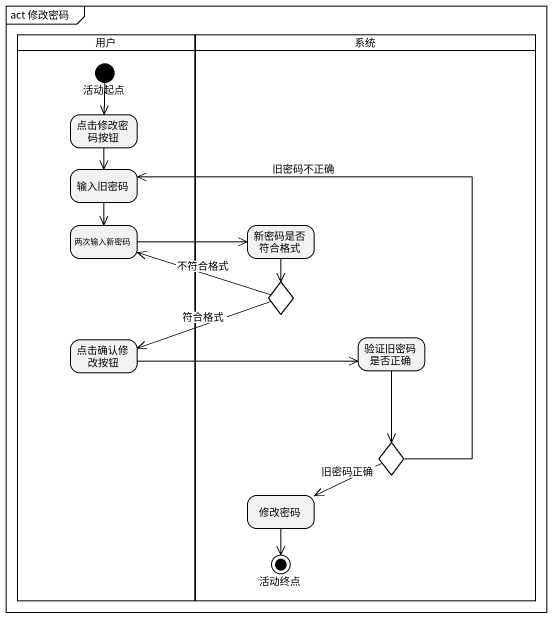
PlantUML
@startuml
mainframe act 修改密码
hide empty description
state 用户 <<partition>> {
  state 活动起点 <<start>>
  state 点击修改密码按钮
  state 输入旧密码
  state 两次输入新密码
  state 点击确认修改按钮
}
state 系统 <<partition>> {
  state 新密码是否符合格式
  state choice1 <<choice>>
  state 验证旧密码是否正确
  state choice2 <<choice>>
  state 修改密码
  state 活动终点 <<end>>
}
活动起点 --> 点击修改密码按钮
点击修改密码按钮 --> 输入旧密码
输入旧密码 --> 两次输入新密码
两次输入新密码 -right-> 新密码是否符合格式
新密码是否符合格式 --> choice1
choice1 -left-> 两次输入新密码 : 不符合格式
choice1 -left-> 点击确认修改按钮 : 符合格式
点击确认修改按钮 -right-> 验证旧密码是否正确
验证旧密码是否正确 --> choice2
choice2 -up-> 输入旧密码 : 旧密码不正确
choice2 -left-> 修改密码 : 旧密码正确
修改密码 --> 活动终点
@enduml
